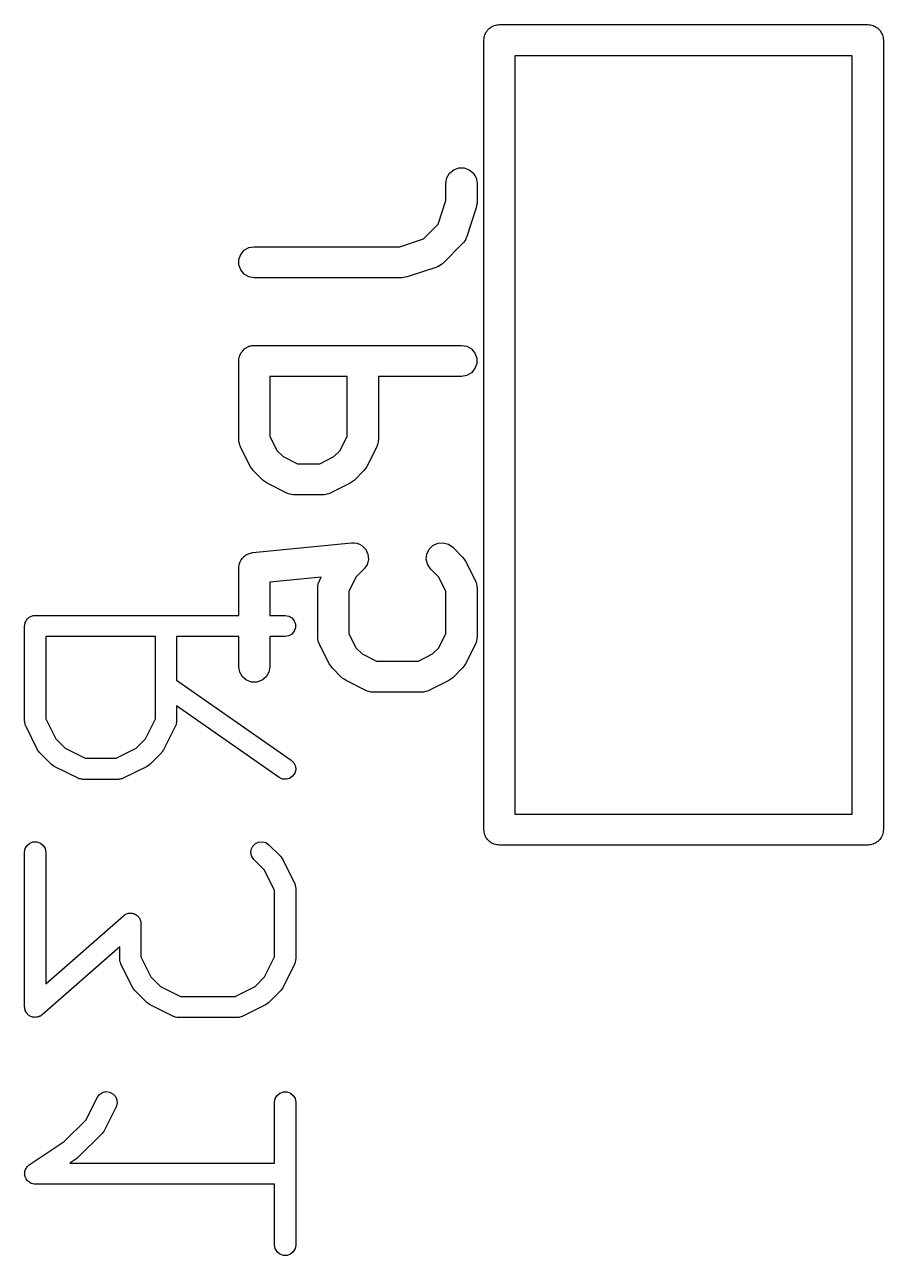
# Model space of a CAD drawing. Extents: x 7.9 to 72.3, y -91 to -26.2.
# Drawn here: x 40.92 to 45.06, y -90.96 to -85.02 of the extents above; entities that cross this region are included whole.
import ezdxf

# ---------------------------------------------------------------- set-up
doc = ezdxf.new("R2010")
doc.units = 0
doc.header["$MEASUREMENT"] = 0
doc.layers.add('BLACK', color=7, linetype='CONTINUOUS')

msp = doc.modelspace()

# ---------------------------------------------------------------- linework, layer by layer
at = {"layer": 'Black'}
for p, q in [((43.1438, -85.0637), (43.146, -85.0575)), ((43.146, -85.0575), (43.1503, -85.0525)), ((43.1503, -85.0525), (43.1535, -85.0468)), ((43.1535, -85.0468), (43.1586, -85.0426)), ((43.1586, -85.0426), (43.1628, -85.0375)), ((43.1628, -85.0375), (43.1685, -85.0343)), ((43.1685, -85.0343), (43.1735, -85.03)), ((43.1735, -85.03), (43.1797, -85.0278)), ((43.1797, -85.0278), (43.1853, -85.0245)), ((43.1853, -85.0245), (43.1918, -85.0234)), ((43.1918, -85.0234), (43.198, -85.0211)), ((43.198, -85.0211), (43.2045, -85.0211)), ((43.2045, -85.0211), (43.211, -85.02)), ((43.211, -85.02), (44.989, -85.02)), ((44.989, -85.02), (44.9955, -85.0211)), ((44.9955, -85.0211), (45.002, -85.0211)), ((45.002, -85.0211), (45.0082, -85.0234)), ((45.0082, -85.0234), (45.0147, -85.0245)), ((45.0147, -85.0245), (45.0203, -85.0278)), ((45.0203, -85.0278), (45.0265, -85.03)), ((45.0265, -85.03), (45.0315, -85.0343)), ((45.0315, -85.0343), (45.0372, -85.0375)), ((45.0372, -85.0375), (45.0414, -85.0426)), ((45.0414, -85.0426), (45.0465, -85.0468)), ((45.0465, -85.0468), (45.0497, -85.0525)), ((45.0497, -85.0525), (45.054, -85.0575)), ((45.054, -85.0575), (45.0562, -85.0637)), ((43.136, -85.095), (43.1371, -85.0885)), ((43.136, -88.905), (43.136, -85.095)), ((43.1371, -85.082), (43.1394, -85.0758)), ((43.1371, -85.0885), (43.1371, -85.082)), ((43.1394, -85.0758), (43.1405, -85.0693)), ((43.1405, -85.0693), (43.1438, -85.0637)), ((45.0562, -85.0637), (45.0595, -85.0693)), ((45.0595, -85.0693), (45.0606, -85.0758)), ((45.0606, -85.0758), (45.0629, -85.082)), ((45.0629, -85.082), (45.0629, -85.0885)), ((45.0629, -85.0885), (45.064, -85.095)), ((45.064, -85.095), (45.064, -88.905)), ((43.286, -85.17), (43.286, -88.83)), ((44.914, -85.17), (43.286, -85.17)), ((44.914, -88.83), (44.914, -85.17)), ((42.9534, -85.7857), (42.9579, -85.7601)), ((42.9579, -85.7601), (42.9709, -85.7375)), ((42.9709, -85.7375), (42.9909, -85.7208)), ((42.9909, -85.7208), (43.0154, -85.7119)), ((43.0154, -85.7119), (43.0414, -85.7119)), ((43.0414, -85.7119), (43.0659, -85.7208)), ((43.0659, -85.7208), (43.0858, -85.7375)), ((43.0858, -85.7375), (43.0989, -85.7601)), ((43.0989, -85.7601), (43.1034, -85.7857)), ((42.9534, -85.8688), (42.9534, -85.7857)), ((43.1034, -85.7857), (43.1034, -85.881)), ((42.9152, -85.9833), (42.9534, -85.8688)), ((43.1034, -85.881), (43.1013, -85.8928)), ((43.0995, -85.9047), (43.0519, -86.0475)), ((43.1013, -85.8928), (43.0995, -85.9047)), ((42.845, -86.0535), (42.9152, -85.9833)), ((42.7305, -86.0917), (42.845, -86.0535)), ((43.0437, -86.0627), (43.0395, -86.0704)), ((43.0487, -86.0555), (43.0437, -86.0627)), ((43.0499, -86.0513), (43.0487, -86.0555)), ((43.0519, -86.0475), (43.0499, -86.0513)), ((41.9634, -86.1292), (41.9802, -86.1092)), ((41.9802, -86.1092), (42.0027, -86.0962)), ((42.0027, -86.0962), (42.0284, -86.0917)), ((42.0284, -86.0917), (42.7305, -86.0917)), ((43.0338, -86.0768), (42.9386, -86.1721)), ((43.0363, -86.0733), (43.0338, -86.0768)), ((43.0395, -86.0704), (43.0363, -86.0733)), ((41.9545, -86.1536), (41.9634, -86.1292)), ((41.9545, -86.1797), (41.9545, -86.1536)), ((41.9634, -86.2042), (41.9545, -86.1797)), ((42.9244, -86.182), (42.9172, -86.187)), ((42.9321, -86.1778), (42.9244, -86.182)), ((42.935, -86.1746), (42.9321, -86.1778)), ((42.9386, -86.1721), (42.935, -86.1746)), ((41.9802, -86.2241), (41.9634, -86.2042)), ((42.0027, -86.2371), (41.9802, -86.2241)), ((42.0284, -86.2417), (42.0027, -86.2371)), ((42.7427, -86.2417), (42.0284, -86.2417)), ((42.7545, -86.2396), (42.7427, -86.2417)), ((42.7664, -86.2378), (42.7545, -86.2396)), ((42.9092, -86.1902), (42.7664, -86.2378)), ((42.913, -86.1881), (42.9092, -86.1902)), ((42.9172, -86.187), (42.913, -86.1881)), ((41.9634, -86.6054), (41.9676, -86.6003)), ((41.9676, -86.6003), (41.9709, -86.5946)), ((41.9709, -86.5946), (41.976, -86.5904)), ((41.976, -86.5904), (41.9802, -86.5854)), ((41.9802, -86.5854), (41.9859, -86.5821)), ((41.9859, -86.5821), (41.9909, -86.5779)), ((41.9909, -86.5779), (41.997, -86.5757)), ((41.997, -86.5757), (42.0027, -86.5724)), ((42.0027, -86.5724), (42.0092, -86.5712)), ((42.0092, -86.5712), (42.0154, -86.569)), ((42.0154, -86.569), (42.0219, -86.569)), ((42.0219, -86.569), (42.0284, -86.5679)), ((42.0284, -86.5679), (43.0284, -86.5679)), ((43.0284, -86.5679), (43.054, -86.5724)), ((43.054, -86.5724), (43.0766, -86.5854)), ((43.0766, -86.5854), (43.0933, -86.6054)), ((41.9534, -86.6429), (41.9545, -86.6364)), ((41.9534, -87.0238), (41.9534, -86.6429)), ((41.9545, -86.6298), (41.9568, -86.6237)), ((41.9545, -86.6364), (41.9545, -86.6298)), ((41.9568, -86.6237), (41.9579, -86.6172)), ((41.9579, -86.6172), (41.9612, -86.6115)), ((41.9612, -86.6115), (41.9634, -86.6054)), ((43.0933, -86.6054), (43.1022, -86.6298)), ((43.1022, -86.6559), (43.0933, -86.6804)), ((43.1022, -86.6298), (43.1022, -86.6559)), ((42.1034, -86.7179), (42.1034, -87.0061)), ((42.4772, -86.7179), (42.1034, -86.7179)), ((42.4772, -87.0061), (42.4772, -86.7179)), ((43.0284, -86.7179), (42.6272, -86.7179)), ((42.6272, -86.7179), (42.6272, -87.0238)), ((43.054, -86.7133), (43.0284, -86.7179)), ((43.0766, -86.7003), (43.054, -86.7133)), ((43.0933, -86.6804), (43.0766, -86.7003)), ((42.1034, -87.0061), (42.1376, -87.0746)), ((42.4429, -87.0746), (42.4772, -87.0061)), ((41.9541, -87.0281), (41.9534, -87.0238)), ((41.9539, -87.0324), (41.9541, -87.0281)), ((41.9564, -87.0408), (41.9539, -87.0324)), ((41.9579, -87.0495), (41.9564, -87.0408)), ((41.9601, -87.0532), (41.9579, -87.0495)), ((41.9613, -87.0574), (41.9601, -87.0532)), ((42.0089, -87.1526), (41.9613, -87.0574)), ((42.1376, -87.0746), (42.168, -87.105)), ((42.4125, -87.105), (42.4429, -87.0746)), ((42.6193, -87.0574), (42.5717, -87.1526)), ((42.6205, -87.0532), (42.6193, -87.0574)), ((42.6227, -87.0495), (42.6205, -87.0532)), ((42.6242, -87.0408), (42.6227, -87.0495)), ((42.6267, -87.0324), (42.6242, -87.0408)), ((42.6272, -87.0238), (42.6264, -87.0281)), ((42.6264, -87.0281), (42.6267, -87.0324)), ((42.168, -87.105), (42.2366, -87.1393)), ((42.344, -87.1393), (42.4125, -87.105)), ((42.0161, -87.1622), (42.0089, -87.1526)), ((42.023, -87.1721), (42.0161, -87.1622)), ((42.0706, -87.2197), (42.023, -87.1721)), ((42.2366, -87.1393), (42.344, -87.1393)), ((42.5576, -87.1721), (42.51, -87.2197)), ((42.5645, -87.1622), (42.5576, -87.1721)), ((42.5717, -87.1526), (42.5645, -87.1622)), ((42.0804, -87.2266), (42.0706, -87.2197)), ((42.0901, -87.2337), (42.0804, -87.2266)), ((42.1853, -87.2814), (42.0901, -87.2337)), ((42.4905, -87.2337), (42.3953, -87.2814)), ((42.5002, -87.2266), (42.4905, -87.2337)), ((42.51, -87.2197), (42.5002, -87.2266)), ((42.1895, -87.2826), (42.1853, -87.2814)), ((42.1932, -87.2848), (42.1895, -87.2826)), ((42.2019, -87.2863), (42.1932, -87.2848)), ((42.2103, -87.2888), (42.2019, -87.2863)), ((42.2146, -87.2885), (42.2103, -87.2888)), ((42.2189, -87.2893), (42.2146, -87.2885)), ((42.3617, -87.2893), (42.2189, -87.2893)), ((42.366, -87.2885), (42.3617, -87.2893)), ((42.3703, -87.2888), (42.366, -87.2885)), ((42.3787, -87.2863), (42.3703, -87.2888)), ((42.3874, -87.2848), (42.3787, -87.2863)), ((42.3911, -87.2826), (42.3874, -87.2848)), ((42.3953, -87.2814), (42.3911, -87.2826)), ((42.0209, -87.5682), (42.4971, -87.5206)), ((42.4971, -87.5206), (42.4976, -87.5206)), ((42.4976, -87.5206), (42.498, -87.5205)), ((42.498, -87.5205), (42.5105, -87.5216)), ((42.5105, -87.5216), (42.5231, -87.5226)), ((42.5231, -87.5226), (42.5235, -87.5228)), ((42.5235, -87.5228), (42.524, -87.5228)), ((42.524, -87.5228), (42.5354, -87.5281)), ((42.5354, -87.5281), (42.5468, -87.5333)), ((42.5468, -87.5333), (42.5472, -87.5336)), ((42.5472, -87.5336), (42.5476, -87.5338)), ((42.5476, -87.5338), (42.5565, -87.5427)), ((42.5565, -87.5427), (42.5655, -87.5515)), ((42.5655, -87.5515), (42.5657, -87.5519)), ((42.5657, -87.5519), (42.566, -87.5522)), ((42.566, -87.5522), (42.5713, -87.5636)), ((42.8607, -87.5758), (42.8717, -87.5522)), ((42.8717, -87.5522), (42.8901, -87.5338)), ((42.8901, -87.5338), (42.9137, -87.5228)), ((42.9137, -87.5228), (42.9397, -87.5205)), ((42.9397, -87.5205), (42.9648, -87.5273)), ((42.9648, -87.5273), (42.9862, -87.5422)), ((42.9862, -87.5422), (43.0338, -87.5898)), ((41.9593, -87.6148), (41.96, -87.612)), ((41.96, -87.612), (41.9658, -87.6035)), ((41.9658, -87.6035), (41.9709, -87.5946)), ((41.9709, -87.5946), (41.9731, -87.5928)), ((41.9731, -87.5928), (41.9747, -87.5905)), ((41.9747, -87.5905), (41.983, -87.5845)), ((41.983, -87.5845), (41.9909, -87.5779)), ((41.9909, -87.5779), (41.9935, -87.5769)), ((41.9935, -87.5769), (41.9958, -87.5753)), ((41.9958, -87.5753), (42.0057, -87.5725)), ((42.0057, -87.5725), (42.0154, -87.569)), ((42.0154, -87.569), (42.0182, -87.569)), ((42.0182, -87.569), (42.0209, -87.5682)), ((42.5713, -87.5636), (42.5768, -87.5749)), ((42.5793, -87.6018), (42.576, -87.6139)), ((42.5768, -87.5749), (42.5768, -87.5754)), ((42.5768, -87.5754), (42.577, -87.5758)), ((42.577, -87.5758), (42.5781, -87.5883)), ((42.5781, -87.5883), (42.5794, -87.6008)), ((42.5794, -87.6008), (42.5792, -87.6013)), ((42.5792, -87.6013), (42.5793, -87.6018)), ((42.8584, -87.6018), (42.8607, -87.5758)), ((42.8652, -87.6269), (42.8584, -87.6018)), ((43.0338, -87.5898), (43.0407, -87.5997)), ((43.0407, -87.5997), (43.0478, -87.6093)), ((43.0478, -87.6093), (43.0955, -87.7046)), ((41.9534, -87.6429), (41.9539, -87.6401)), ((41.9534, -87.8715), (41.9534, -87.6429)), ((41.9536, -87.6372), (41.9561, -87.6273)), ((41.9539, -87.6401), (41.9536, -87.6372)), ((41.9561, -87.6273), (41.9579, -87.6172)), ((41.9579, -87.6172), (41.9593, -87.6148)), ((42.5576, -87.6483), (42.5186, -87.6873)), ((42.5579, -87.6479), (42.5576, -87.6483)), ((42.5583, -87.6476), (42.5579, -87.6479)), ((42.5653, -87.6372), (42.5583, -87.6476)), ((42.5725, -87.6269), (42.5653, -87.6372)), ((42.5727, -87.6265), (42.5725, -87.6269)), ((42.5729, -87.6261), (42.5727, -87.6265)), ((42.576, -87.6139), (42.5729, -87.6261)), ((42.8801, -87.6483), (42.8652, -87.6269)), ((42.9191, -87.6873), (42.8801, -87.6483)), ((42.3516, -87.6859), (42.1034, -87.7107)), ((42.1034, -87.7107), (42.1034, -87.8715)), ((42.3348, -87.7295), (42.3373, -87.7211)), ((42.3351, -87.7338), (42.3348, -87.7295)), ((42.3373, -87.7211), (42.3389, -87.7124)), ((42.3389, -87.7124), (42.341, -87.7087)), ((42.341, -87.7087), (42.3423, -87.7046)), ((42.3423, -87.7046), (42.3516, -87.6859)), ((42.5186, -87.6873), (42.4843, -87.7558)), ((42.9534, -87.7558), (42.9191, -87.6873)), ((43.0955, -87.7046), (43.0967, -87.7087)), ((43.0967, -87.7087), (43.0989, -87.7124)), ((43.0989, -87.7124), (43.1004, -87.7211)), ((43.1004, -87.7211), (43.1029, -87.7295)), ((43.1029, -87.7295), (43.1026, -87.7338)), ((42.3343, -87.7381), (42.3351, -87.7338)), ((42.3343, -87.9762), (42.3343, -87.7381)), ((42.4843, -87.7558), (42.4843, -87.9585)), ((42.9534, -87.9585), (42.9534, -87.7558)), ((43.1026, -87.7338), (43.1034, -87.7381)), ((43.1034, -87.7381), (43.1034, -87.9762)), ((40.9225, -87.9093), (40.9233, -87.9049)), ((40.9233, -87.9049), (40.9255, -87.901)), ((40.9255, -87.901), (40.9271, -87.8969)), ((40.9271, -87.8969), (40.9299, -87.8935)), ((40.9299, -87.8935), (40.9321, -87.8896)), ((40.9321, -87.8896), (40.9355, -87.8868)), ((40.9355, -87.8868), (40.9384, -87.8833)), ((40.9384, -87.8833), (40.9422, -87.8811)), ((40.9422, -87.8811), (40.9456, -87.8783)), ((40.9456, -87.8783), (40.9498, -87.8767)), ((40.9498, -87.8767), (40.9537, -87.8745)), ((40.9537, -87.8745), (40.9581, -87.8738)), ((40.9581, -87.8738), (40.9622, -87.8722)), ((40.9622, -87.8722), (40.9667, -87.8722)), ((40.9667, -87.8722), (40.971, -87.8715)), ((40.971, -87.8715), (41.9534, -87.8715)), ((42.1034, -87.8715), (42.1775, -87.8715)), ((42.1775, -87.8715), (42.1949, -87.8745)), ((42.1949, -87.8745), (42.2102, -87.8833)), ((42.2102, -87.8833), (42.2215, -87.8969)), ((42.2215, -87.8969), (42.2276, -87.9134)), ((40.9202, -87.9223), (40.921, -87.9179)), ((40.9202, -88.3819), (40.9202, -87.9223)), ((40.921, -87.9134), (40.9225, -87.9093)), ((40.921, -87.9179), (40.921, -87.9134)), ((42.2102, -87.9612), (42.1949, -87.97)), ((42.2215, -87.9477), (42.2102, -87.9612)), ((42.2276, -87.9311), (42.2215, -87.9477)), ((42.2276, -87.9134), (42.2276, -87.9311)), ((42.4843, -87.9585), (42.5186, -88.027)), ((42.9191, -88.027), (42.9534, -87.9585)), ((41.0218, -87.9731), (41.0218, -88.3699)), ((41.5522, -87.9731), (41.0218, -87.9731)), ((41.5522, -88.3699), (41.5522, -87.9731)), ((41.9534, -87.9731), (41.6538, -87.9731)), ((41.6538, -87.9731), (41.6538, -88.1831)), ((41.9534, -88.119), (41.9534, -87.9731)), ((42.1775, -87.9731), (42.1034, -87.9731)), ((42.1034, -87.9731), (42.1034, -88.119)), ((42.1949, -87.97), (42.1775, -87.9731)), ((42.3351, -87.9804), (42.3343, -87.9762)), ((42.3348, -87.9848), (42.3351, -87.9804)), ((42.3373, -87.9932), (42.3348, -87.9848)), ((42.3389, -88.0018), (42.3373, -87.9932)), ((42.341, -88.0056), (42.3389, -88.0018)), ((42.3423, -88.0097), (42.341, -88.0056)), ((42.3899, -88.105), (42.3423, -88.0097)), ((42.5186, -88.027), (42.549, -88.0574)), ((42.8887, -88.0574), (42.9191, -88.027)), ((43.0955, -88.0097), (43.0478, -88.105)), ((43.0967, -88.0056), (43.0955, -88.0097)), ((43.0989, -88.0018), (43.0967, -88.0056)), ((43.1004, -87.9932), (43.0989, -88.0018)), ((43.1029, -87.9848), (43.1004, -87.9932)), ((43.1034, -87.9762), (43.1026, -87.9805)), ((43.1026, -87.9805), (43.1029, -87.9848)), ((42.549, -88.0574), (42.6175, -88.0917)), ((42.8202, -88.0917), (42.8887, -88.0574)), ((41.9579, -88.1447), (41.9534, -88.119)), ((41.9709, -88.1673), (41.9579, -88.1447)), ((42.0989, -88.1447), (42.0858, -88.1673)), ((42.1034, -88.119), (42.0989, -88.1447)), ((42.397, -88.1146), (42.3899, -88.105)), ((42.4039, -88.1245), (42.397, -88.1146)), ((42.4515, -88.1721), (42.4039, -88.1245)), ((42.6175, -88.0917), (42.8202, -88.0917)), ((43.0338, -88.1245), (42.9862, -88.1721)), ((43.0407, -88.1146), (43.0338, -88.1245)), ((43.0478, -88.105), (43.0407, -88.1146)), ((41.6538, -88.1831), (42.2067, -88.5701)), ((41.9909, -88.184), (41.9709, -88.1673)), ((42.0154, -88.1929), (41.9909, -88.184)), ((42.0414, -88.1929), (42.0154, -88.1929)), ((42.0659, -88.184), (42.0414, -88.1929)), ((42.0858, -88.1673), (42.0659, -88.184)), ((42.4614, -88.179), (42.4515, -88.1721)), ((42.471, -88.1861), (42.4614, -88.179)), ((42.5663, -88.2337), (42.471, -88.1861)), ((42.9667, -88.1861), (42.8714, -88.2337)), ((42.9763, -88.179), (42.9667, -88.1861)), ((42.9862, -88.1721), (42.9763, -88.179)), ((42.5704, -88.235), (42.5663, -88.2337)), ((42.5742, -88.2371), (42.5704, -88.235)), ((42.5828, -88.2387), (42.5742, -88.2371)), ((42.5912, -88.2412), (42.5828, -88.2387)), ((42.5956, -88.2409), (42.5912, -88.2412)), ((42.5998, -88.2417), (42.5956, -88.2409)), ((42.8379, -88.2417), (42.5998, -88.2417)), ((42.8422, -88.2409), (42.8379, -88.2417)), ((42.8465, -88.2412), (42.8422, -88.2409)), ((42.8549, -88.2387), (42.8465, -88.2412)), ((42.8636, -88.2371), (42.8549, -88.2387)), ((42.8673, -88.235), (42.8636, -88.2371)), ((42.8714, -88.2337), (42.8673, -88.235)), ((42.1484, -88.6533), (41.6538, -88.3071)), ((41.6538, -88.3071), (41.6538, -88.3819)), ((40.9208, -88.3848), (40.9202, -88.3819)), ((41.0218, -88.3699), (41.0703, -88.4667)), ((41.5038, -88.4667), (41.5522, -88.3699)), ((41.6538, -88.3819), (41.6533, -88.3848)), ((40.9206, -88.3877), (40.9208, -88.3848)), ((40.9223, -88.3934), (40.9206, -88.3877)), ((40.9233, -88.3993), (40.9223, -88.3934)), ((40.9248, -88.4018), (40.9233, -88.3993)), ((40.9256, -88.4046), (40.9248, -88.4018)), ((40.9831, -88.5195), (40.9256, -88.4046)), ((41.6485, -88.4046), (41.591, -88.5195)), ((41.6493, -88.4018), (41.6485, -88.4046)), ((41.6508, -88.3993), (41.6493, -88.4018)), ((41.6518, -88.3934), (41.6508, -88.3993)), ((41.6535, -88.3877), (41.6518, -88.3934)), ((41.6533, -88.3848), (41.6535, -88.3877)), ((41.0703, -88.4667), (41.116, -88.5125)), ((41.458, -88.5125), (41.5038, -88.4667)), ((40.9879, -88.526), (40.9831, -88.5195)), ((40.9926, -88.5327), (40.9879, -88.526)), ((41.05, -88.5902), (40.9926, -88.5327)), ((41.116, -88.5125), (41.2128, -88.5609)), ((41.2128, -88.5609), (41.3612, -88.5609)), ((41.3612, -88.5609), (41.458, -88.5125)), ((41.5815, -88.5327), (41.524, -88.5902)), ((41.5862, -88.526), (41.5815, -88.5327)), ((41.591, -88.5195), (41.5862, -88.526)), ((41.0567, -88.5948), (41.05, -88.5902)), ((41.0632, -88.5997), (41.0567, -88.5948)), ((41.1781, -88.6571), (41.0632, -88.5997)), ((41.5108, -88.5997), (41.3959, -88.6571)), ((41.5174, -88.5948), (41.5108, -88.5997)), ((41.524, -88.5902), (41.5174, -88.5948)), ((42.2067, -88.5701), (42.2192, -88.5825)), ((42.2192, -88.5825), (42.2266, -88.5985)), ((42.2282, -88.6161), (42.2236, -88.6332)), ((42.2266, -88.5985), (42.2282, -88.6161)), ((41.1809, -88.658), (41.1781, -88.6571)), ((41.1835, -88.6594), (41.1809, -88.658)), ((41.1893, -88.6605), (41.1835, -88.6594)), ((41.195, -88.6622), (41.1893, -88.6605)), ((41.198, -88.662), (41.195, -88.6622)), ((41.2009, -88.6625), (41.198, -88.662)), ((41.3732, -88.6625), (41.2009, -88.6625)), ((41.3761, -88.662), (41.3732, -88.6625)), ((41.379, -88.6622), (41.3761, -88.662)), ((41.3847, -88.6605), (41.379, -88.6622)), ((41.3906, -88.6594), (41.3847, -88.6605)), ((41.3931, -88.658), (41.3906, -88.6594)), ((41.3959, -88.6571), (41.3931, -88.658)), ((42.1644, -88.6608), (42.1484, -88.6533)), ((42.182, -88.6623), (42.1644, -88.6608)), ((42.199, -88.6577), (42.182, -88.6623)), ((42.2135, -88.6476), (42.199, -88.6577)), ((42.2236, -88.6332), (42.2135, -88.6476)), ((43.286, -88.83), (44.914, -88.83)), ((43.1371, -88.9115), (43.136, -88.905)), ((43.1371, -88.918), (43.1371, -88.9115)), ((43.1394, -88.9242), (43.1371, -88.918)), ((45.0629, -88.918), (45.0606, -88.9242)), ((45.064, -88.905), (45.0629, -88.9115)), ((45.0629, -88.9115), (45.0629, -88.918)), ((40.9321, -88.9812), (40.9456, -88.9699)), ((40.9456, -88.9699), (40.9622, -88.9638)), ((40.9622, -88.9638), (40.9799, -88.9638)), ((40.9799, -88.9638), (40.9964, -88.9699)), ((40.9964, -88.9699), (41.01, -88.9812)), ((42.021, -88.9847), (42.0335, -88.9722)), ((42.0335, -88.9722), (42.0495, -88.9648)), ((42.0495, -88.9648), (42.0671, -88.9633)), ((42.0671, -88.9633), (42.0841, -88.9678)), ((42.0841, -88.9678), (42.0986, -88.9779)), ((42.0986, -88.9779), (42.156, -89.0354)), ((43.1405, -88.9307), (43.1394, -88.9242)), ((43.1438, -88.9363), (43.1405, -88.9307)), ((43.146, -88.9425), (43.1438, -88.9363)), ((43.1503, -88.9475), (43.146, -88.9425)), ((43.1535, -88.9532), (43.1503, -88.9475)), ((43.1586, -88.9574), (43.1535, -88.9532)), ((43.1628, -88.9625), (43.1586, -88.9574)), ((43.1685, -88.9657), (43.1628, -88.9625)), ((43.1735, -88.97), (43.1685, -88.9657)), ((43.1797, -88.9722), (43.1735, -88.97)), ((43.1853, -88.9755), (43.1797, -88.9722)), ((43.1918, -88.9766), (43.1853, -88.9755)), ((43.198, -88.9789), (43.1918, -88.9766)), ((45.0082, -88.9766), (45.002, -88.9789)), ((45.0147, -88.9755), (45.0082, -88.9766)), ((45.0203, -88.9722), (45.0147, -88.9755)), ((45.0265, -88.97), (45.0203, -88.9722)), ((45.0315, -88.9657), (45.0265, -88.97)), ((45.0372, -88.9625), (45.0315, -88.9657)), ((45.0414, -88.9574), (45.0372, -88.9625)), ((45.0465, -88.9532), (45.0414, -88.9574)), ((45.0497, -88.9475), (45.0465, -88.9532)), ((45.054, -88.9425), (45.0497, -88.9475)), ((45.0562, -88.9363), (45.054, -88.9425)), ((45.0595, -88.9307), (45.0562, -88.9363)), ((45.0606, -88.9242), (45.0595, -88.9307)), ((40.9202, -89.0139), (40.9233, -88.9965)), ((40.9202, -89.7607), (40.9202, -89.0139)), ((40.9233, -88.9965), (40.9321, -88.9812)), ((41.01, -88.9812), (41.0188, -88.9965)), ((41.0188, -88.9965), (41.0218, -89.0139)), ((41.0218, -89.0139), (41.0218, -89.6488)), ((42.012, -89.0183), (42.0136, -89.0007)), ((42.0166, -89.0353), (42.012, -89.0183)), ((42.0136, -89.0007), (42.021, -88.9847)), ((42.0267, -89.0498), (42.0166, -89.0353)), ((42.156, -89.0354), (42.1607, -89.042)), ((43.2045, -88.9789), (43.198, -88.9789)), ((43.211, -88.98), (43.2045, -88.9789)), ((44.989, -88.98), (43.211, -88.98)), ((44.9955, -88.9789), (44.989, -88.98)), ((45.002, -88.9789), (44.9955, -88.9789)), ((42.0783, -89.1014), (42.0267, -89.0498)), ((42.1607, -89.042), (42.1655, -89.0486)), ((42.1655, -89.0486), (42.223, -89.1635)), ((42.1267, -89.1982), (42.0783, -89.1014)), ((42.1267, -89.5189), (42.1267, -89.1982)), ((42.223, -89.1635), (42.2238, -89.1663)), ((42.2238, -89.1663), (42.2253, -89.1688)), ((42.2253, -89.1688), (42.2263, -89.1747)), ((42.2263, -89.1747), (42.228, -89.1804)), ((42.228, -89.1804), (42.2278, -89.1833)), ((42.2278, -89.1833), (42.2283, -89.1862)), ((42.2283, -89.1862), (42.2283, -89.5309)), ((41.0218, -89.6488), (41.3972, -89.3203)), ((41.3972, -89.3203), (41.4015, -89.3178)), ((41.4015, -89.3178), (41.4053, -89.3146)), ((41.4053, -89.3146), (41.409, -89.3132)), ((41.409, -89.3132), (41.4123, -89.3112)), ((41.4123, -89.3112), (41.4172, -89.3102)), ((41.4172, -89.3102), (41.4218, -89.3085)), ((41.4218, -89.3085), (41.4258, -89.3085)), ((41.4258, -89.3085), (41.4296, -89.3078)), ((41.4296, -89.3078), (41.4345, -89.3085)), ((41.4345, -89.3085), (41.4395, -89.3085)), ((41.4395, -89.3085), (41.4432, -89.3099)), ((41.4432, -89.3099), (41.447, -89.3105)), ((41.447, -89.3105), (41.4514, -89.3129)), ((41.4514, -89.3129), (41.4561, -89.3146)), ((41.4561, -89.3146), (41.4591, -89.3171)), ((41.4591, -89.3171), (41.4625, -89.319)), ((41.4625, -89.319), (41.4658, -89.3227)), ((41.4658, -89.3227), (41.4696, -89.3259)), ((41.4696, -89.3259), (41.4715, -89.3293)), ((41.4715, -89.3293), (41.4741, -89.3323)), ((41.4741, -89.3323), (41.4759, -89.3369)), ((41.4759, -89.3369), (41.4784, -89.3412)), ((41.4784, -89.3412), (41.4791, -89.3451)), ((41.4791, -89.3451), (41.4805, -89.3487)), ((41.4805, -89.3487), (41.4806, -89.3537)), ((41.4806, -89.3537), (41.4815, -89.3586)), ((41.4815, -89.3586), (41.4815, -89.5189)), ((41.3799, -89.4705), (41.0045, -89.799)), ((41.3799, -89.5309), (41.3799, -89.4705)), ((41.3804, -89.5338), (41.3799, -89.5309)), ((41.3802, -89.5367), (41.3804, -89.5338)), ((41.3819, -89.5424), (41.3802, -89.5367)), ((41.3829, -89.5483), (41.3819, -89.5424)), ((41.3844, -89.5508), (41.3829, -89.5483)), ((41.3852, -89.5536), (41.3844, -89.5508)), ((41.4427, -89.6686), (41.3852, -89.5536)), ((41.4815, -89.5189), (41.5299, -89.6157)), ((42.0783, -89.6157), (42.1267, -89.5189)), ((42.223, -89.5536), (42.1655, -89.6686)), ((42.2238, -89.5508), (42.223, -89.5536)), ((42.2253, -89.5483), (42.2238, -89.5508)), ((42.2263, -89.5424), (42.2253, -89.5483)), ((42.228, -89.5367), (42.2263, -89.5424)), ((42.2283, -89.5309), (42.2278, -89.5338)), ((42.2278, -89.5338), (42.228, -89.5367)), ((41.5299, -89.6157), (41.5757, -89.6615)), ((42.0326, -89.6615), (42.0783, -89.6157)), ((41.4475, -89.6751), (41.4427, -89.6686)), ((41.4522, -89.6818), (41.4475, -89.6751)), ((41.5097, -89.7392), (41.4522, -89.6818)), ((41.5757, -89.6615), (41.6725, -89.7099)), ((41.9357, -89.7099), (42.0326, -89.6615)), ((42.156, -89.6818), (42.0986, -89.7392)), ((42.1607, -89.6751), (42.156, -89.6818)), ((42.1655, -89.6686), (42.1607, -89.6751)), ((41.5163, -89.7439), (41.5097, -89.7392)), ((41.5229, -89.7487), (41.5163, -89.7439)), ((41.6378, -89.8062), (41.5229, -89.7487)), ((41.6725, -89.7099), (41.9357, -89.7099)), ((42.0854, -89.7487), (41.9705, -89.8062)), ((42.0919, -89.7439), (42.0854, -89.7487)), ((42.0986, -89.7392), (42.0919, -89.7439)), ((40.9211, -89.7656), (40.9202, -89.7607)), ((40.9212, -89.7706), (40.9211, -89.7656)), ((40.9226, -89.7743), (40.9212, -89.7706)), ((40.9233, -89.7781), (40.9226, -89.7743)), ((40.9258, -89.7824), (40.9233, -89.7781)), ((40.9276, -89.787), (40.9258, -89.7824)), ((40.9302, -89.79), (40.9276, -89.787)), ((40.9321, -89.7934), (40.9302, -89.79)), ((40.9359, -89.7966), (40.9321, -89.7934)), ((40.9392, -89.8003), (40.9359, -89.7966)), ((40.9426, -89.8022), (40.9392, -89.8003)), ((40.9456, -89.8047), (40.9426, -89.8022)), ((40.9503, -89.8064), (40.9456, -89.8047)), ((40.9547, -89.8088), (40.9503, -89.8064)), ((40.9585, -89.8094), (40.9547, -89.8088)), ((40.9622, -89.8108), (40.9585, -89.8094)), ((40.9845, -89.8091), (40.9799, -89.8108)), ((40.9894, -89.8081), (40.9845, -89.8091)), ((40.9928, -89.8061), (40.9894, -89.8081)), ((40.9964, -89.8047), (40.9928, -89.8061)), ((41.0003, -89.8015), (40.9964, -89.8047)), ((41.0045, -89.799), (41.0003, -89.8015)), ((41.6406, -89.807), (41.6378, -89.8062)), ((41.6431, -89.8085), (41.6406, -89.807)), ((41.649, -89.8095), (41.6431, -89.8085)), ((41.6547, -89.8112), (41.649, -89.8095)), ((41.9593, -89.8095), (41.9535, -89.8112)), ((41.9651, -89.8085), (41.9593, -89.8095)), ((41.9676, -89.807), (41.9651, -89.8085)), ((41.9705, -89.8062), (41.9676, -89.807)), ((40.9672, -89.8108), (40.9622, -89.8108)), ((40.9721, -89.8115), (40.9672, -89.8108)), ((40.9759, -89.8108), (40.9721, -89.8115)), ((40.9799, -89.8108), (40.9759, -89.8108)), ((41.6576, -89.811), (41.6547, -89.8112)), ((41.6605, -89.8115), (41.6576, -89.811)), ((41.9477, -89.8115), (41.6605, -89.8115)), ((41.9506, -89.811), (41.9477, -89.8115)), ((41.9535, -89.8112), (41.9506, -89.811)), ((41.2166, -90.3052), (41.2703, -90.1976)), ((41.2703, -90.1976), (41.2808, -90.1835)), ((41.2808, -90.1835), (41.2956, -90.1737)), ((41.2956, -90.1737), (41.3127, -90.1696)), ((41.3127, -90.1696), (41.3302, -90.1717)), ((41.3302, -90.1717), (41.346, -90.1796)), ((41.346, -90.1796), (41.3582, -90.1924)), ((41.3582, -90.1924), (41.3652, -90.2086)), ((41.3652, -90.2086), (41.3662, -90.2262)), ((42.1267, -90.2204), (42.1298, -90.203)), ((42.1267, -90.5143), (42.1267, -90.2204)), ((42.1298, -90.203), (42.1386, -90.1877)), ((42.1386, -90.1877), (42.1521, -90.1764)), ((42.1521, -90.1764), (42.1687, -90.1703)), ((42.1687, -90.1703), (42.1864, -90.1703)), ((42.1864, -90.1703), (42.2029, -90.1764)), ((42.2029, -90.1764), (42.2165, -90.1877)), ((42.2165, -90.1877), (42.2253, -90.203)), ((42.2253, -90.203), (42.2283, -90.2204)), ((42.2283, -90.2204), (42.2283, -90.9098)), ((41.3612, -90.2431), (41.3037, -90.358)), ((41.3662, -90.2262), (41.3612, -90.2431)), ((41.111, -90.4107), (41.2166, -90.3052)), ((41.2942, -90.3712), (41.1793, -90.4861)), ((41.2989, -90.3645), (41.2942, -90.3712)), ((41.3037, -90.358), (41.2989, -90.3645)), ((40.9429, -90.5228), (41.111, -90.4107)), ((41.1716, -90.4924), (41.1388, -90.5143)), ((41.1388, -90.5143), (42.1267, -90.5143)), ((41.1752, -90.489), (41.1716, -90.4924)), ((41.1793, -90.4861), (41.1752, -90.489)), ((40.9204, -90.5683), (40.921, -90.5623)), ((40.921, -90.5711), (40.9204, -90.5683)), ((40.921, -90.5563), (40.922, -90.5536)), ((40.921, -90.5623), (40.921, -90.5563)), ((40.921, -90.5739), (40.921, -90.5711)), ((40.9231, -90.5796), (40.921, -90.5739)), ((40.922, -90.5536), (40.9223, -90.5508)), ((40.9223, -90.5508), (40.925, -90.5454)), ((40.9245, -90.5855), (40.9231, -90.5796)), ((40.925, -90.5454), (40.9271, -90.5397)), ((40.9271, -90.5397), (40.9289, -90.5375)), ((40.9289, -90.5375), (40.9301, -90.535)), ((40.9301, -90.535), (40.9345, -90.5308)), ((40.9345, -90.5308), (40.9384, -90.5262)), ((40.9384, -90.5262), (40.9408, -90.5247)), ((40.9408, -90.5247), (40.9429, -90.5228)), ((40.9261, -90.5878), (40.9245, -90.5855)), ((40.9271, -90.5905), (40.9261, -90.5878)), ((40.931, -90.5951), (40.9271, -90.5905)), ((40.9343, -90.6002), (40.931, -90.5951)), ((40.9366, -90.6018), (40.9343, -90.6002)), ((40.9384, -90.604), (40.9366, -90.6018)), ((40.9436, -90.607), (40.9384, -90.604)), ((40.9485, -90.6106), (40.9436, -90.607)), ((40.9512, -90.6114), (40.9485, -90.6106)), ((40.9537, -90.6128), (40.9512, -90.6114)), ((40.9596, -90.6139), (40.9537, -90.6128)), ((40.9655, -90.6156), (40.9596, -90.6139)), ((40.9683, -90.6154), (40.9655, -90.6156)), ((40.971, -90.6159), (40.9683, -90.6154)), ((42.1267, -90.6159), (40.971, -90.6159)), ((42.1267, -90.9098), (42.1267, -90.6159)), ((42.1298, -90.9272), (42.1267, -90.9098)), ((42.1386, -90.9424), (42.1298, -90.9272)), ((42.2253, -90.9272), (42.2165, -90.9424)), ((42.2283, -90.9098), (42.2253, -90.9272)), ((42.1521, -90.9538), (42.1386, -90.9424)), ((42.1687, -90.9598), (42.1521, -90.9538)), ((42.1864, -90.9598), (42.1687, -90.9598)), ((42.2029, -90.9538), (42.1864, -90.9598)), ((42.2165, -90.9424), (42.2029, -90.9538))]:
    msp.add_line(p, q, dxfattribs=at)

doc.saveas('drawing.dxf')
